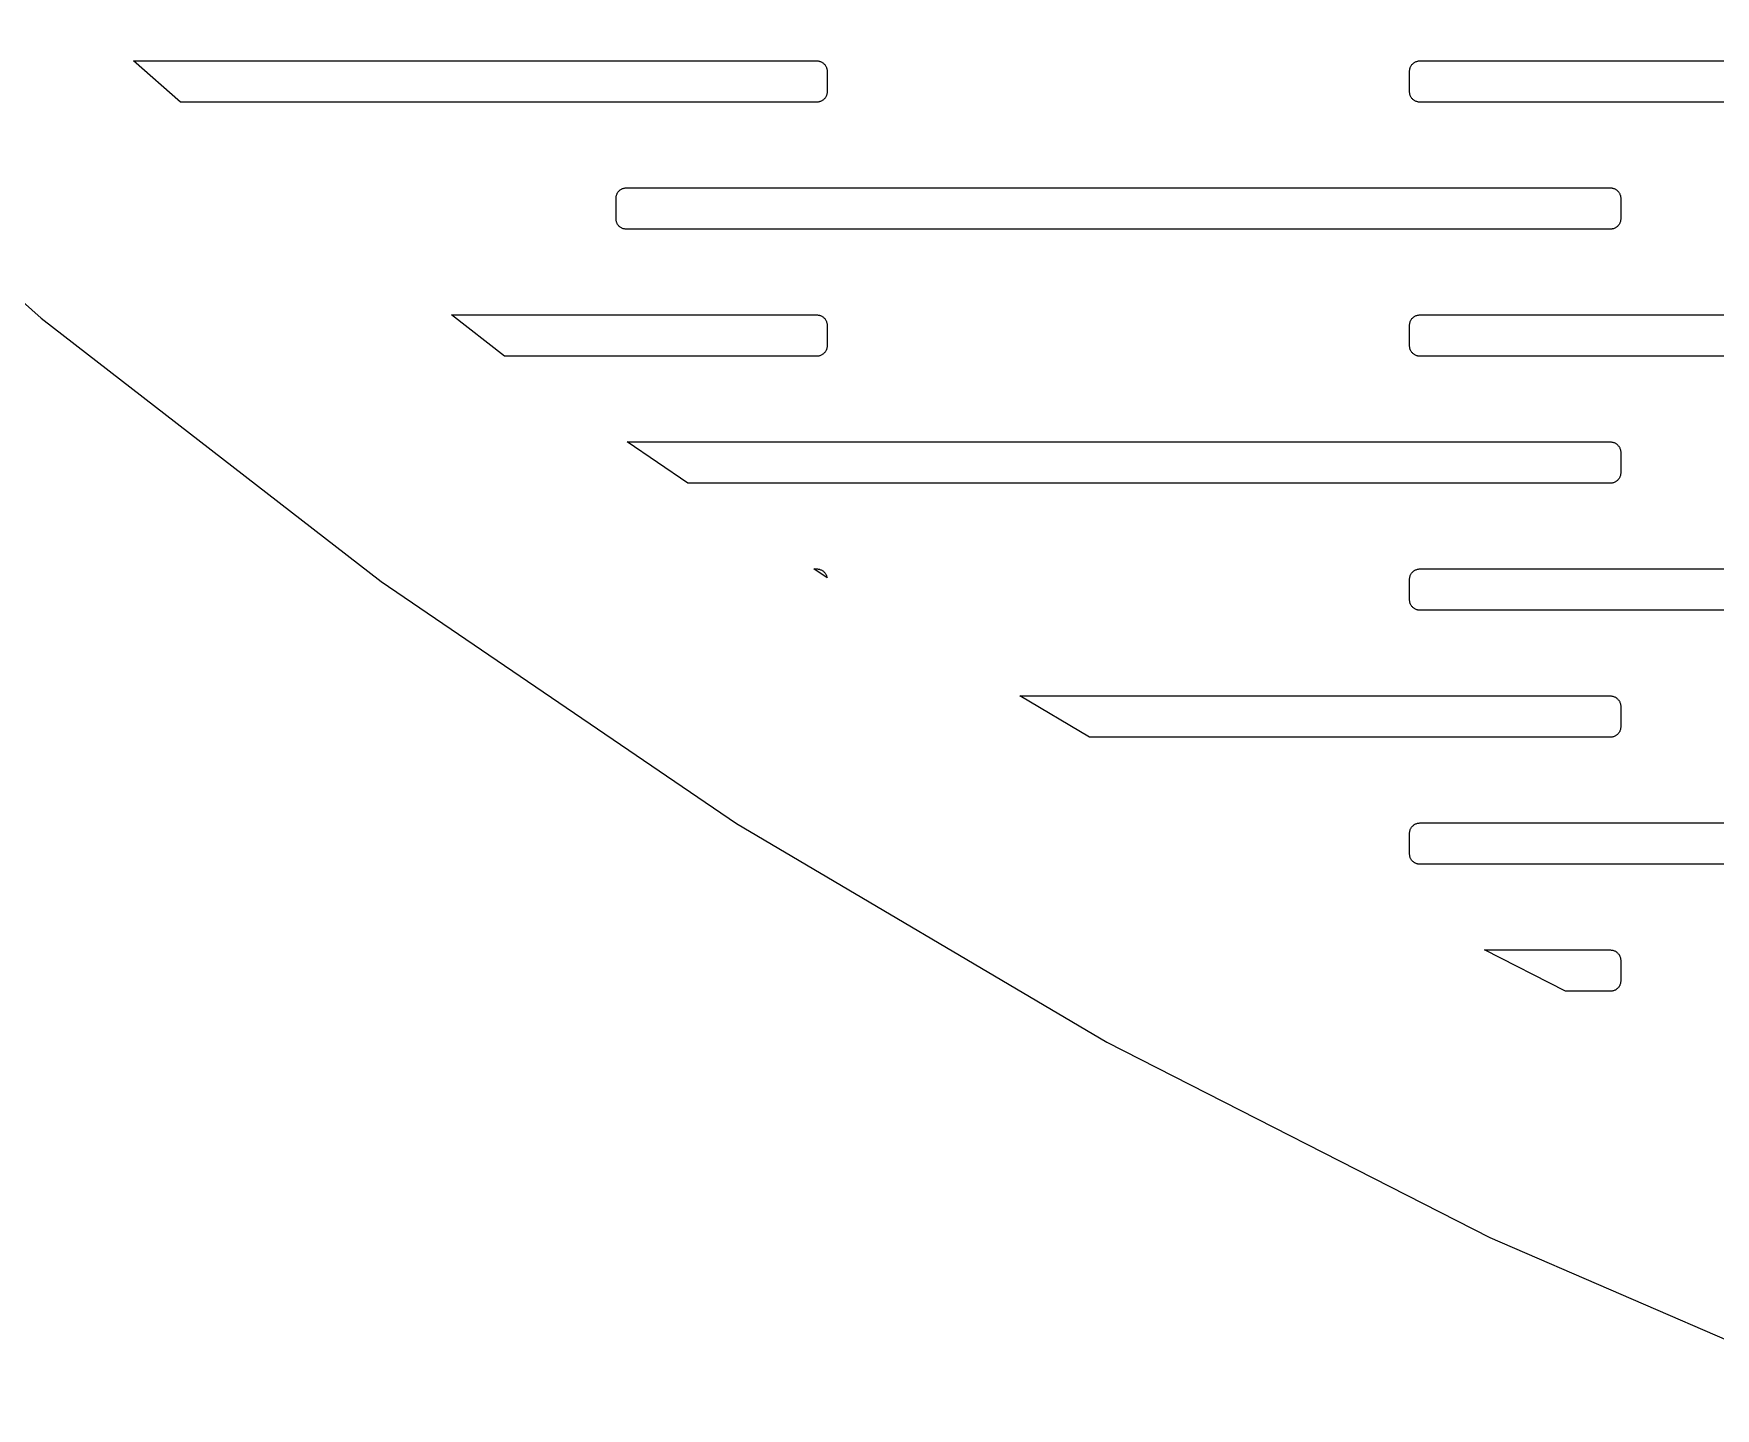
# Model space of a CAD drawing. Header units: metres. Extents: x -216 to 216, y -216 to 216.
# Drawn here: x -137.7 to -84.7, y -200.5 to -157.2 of the extents above; entities that cross this region are included whole.
import ezdxf

# ---------------------------------------------------------------- set-up
doc = ezdxf.new("R2010")
doc.units = ezdxf.units.M

msp = doc.modelspace()

# ---------------------------------------------------------------- linework, layer by layer
for p, q in [((-147.586, -157.164), (-137.427, -166.12)), ((-133.047, -159.322), (-134.521, -158.022)), ((-134.521, -158.022), (-112.997, -158.022)), ((-112.997, -158.022), (-112.977, -158.023)), ((-112.977, -158.023), (-112.956, -158.025)), ((-112.956, -158.025), (-112.936, -158.028)), ((-112.936, -158.028), (-112.916, -158.032)), ((-112.916, -158.032), (-112.897, -158.038)), ((-112.897, -158.038), (-112.878, -158.045)), ((-112.878, -158.045), (-112.859, -158.053)), ((-112.859, -158.053), (-112.841, -158.062)), ((-112.841, -158.062), (-112.823, -158.073)), ((-112.823, -158.073), (-112.806, -158.084)), ((-112.806, -158.084), (-112.79, -158.097)), ((-112.79, -158.097), (-112.775, -158.11)), ((-112.775, -158.11), (-112.76, -158.125)), ((-112.76, -158.125), (-112.747, -158.14)), ((-112.747, -158.14), (-112.734, -158.156)), ((-112.734, -158.156), (-112.723, -158.173)), ((-112.723, -158.173), (-112.712, -158.191)), ((-112.712, -158.191), (-112.703, -158.209)), ((-112.703, -158.209), (-112.695, -158.228)), ((-112.695, -158.228), (-112.688, -158.247)), ((-112.688, -158.247), (-112.682, -158.266)), ((-112.682, -158.266), (-112.678, -158.286)), ((-112.678, -158.286), (-112.675, -158.306)), ((-112.675, -158.306), (-112.673, -158.327)), ((-112.673, -158.327), (-112.672, -158.347)), ((-112.672, -158.347), (-112.672, -158.997)), ((-94.3222, -158.347), (-94.3215, -158.327)), ((-94.3222, -158.997), (-94.3222, -158.347)), ((-94.3215, -158.327), (-94.3196, -158.306)), ((-94.3196, -158.306), (-94.3164, -158.286)), ((-94.3164, -158.286), (-94.312, -158.266)), ((-94.312, -158.266), (-94.3063, -158.247)), ((-94.3063, -158.247), (-94.2994, -158.228)), ((-94.2994, -158.228), (-94.2913, -158.209)), ((-94.2913, -158.209), (-94.282, -158.191)), ((-94.282, -158.191), (-94.2716, -158.173)), ((-94.2716, -158.173), (-94.2601, -158.156)), ((-94.2601, -158.156), (-94.2476, -158.14)), ((-94.2476, -158.14), (-94.2341, -158.125)), ((-94.2341, -158.125), (-94.2197, -158.11)), ((-94.2197, -158.11), (-94.2044, -158.097)), ((-94.2044, -158.097), (-94.1882, -158.084)), ((-94.1882, -158.084), (-94.1713, -158.073)), ((-94.1713, -158.073), (-94.1538, -158.062)), ((-94.1538, -158.062), (-94.1356, -158.053)), ((-94.1356, -158.053), (-94.1168, -158.045)), ((-94.1168, -158.045), (-94.0976, -158.038)), ((-94.0976, -158.038), (-94.078, -158.032)), ((-94.078, -158.032), (-94.0581, -158.028)), ((-94.0581, -158.028), (-94.0379, -158.025)), ((-94.0379, -158.025), (-94.0176, -158.023)), ((-94.0176, -158.023), (-93.9972, -158.022)), ((-93.9972, -158.022), (-62.9972, -158.022)), ((-112.997, -159.322), (-133.047, -159.322)), ((-112.977, -159.322), (-112.997, -159.322)), ((-112.956, -159.32), (-112.977, -159.322)), ((-112.936, -159.316), (-112.956, -159.32)), ((-112.916, -159.312), (-112.936, -159.316)), ((-112.897, -159.306), (-112.916, -159.312)), ((-112.878, -159.299), (-112.897, -159.306)), ((-112.859, -159.291), (-112.878, -159.299)), ((-112.841, -159.282), (-112.859, -159.291)), ((-112.823, -159.272), (-112.841, -159.282)), ((-112.806, -159.26), (-112.823, -159.272)), ((-112.79, -159.248), (-112.806, -159.26)), ((-112.775, -159.234), (-112.79, -159.248)), ((-112.76, -159.22), (-112.775, -159.234)), ((-112.747, -159.204), (-112.76, -159.22)), ((-112.734, -159.188), (-112.747, -159.204)), ((-112.723, -159.171), (-112.734, -159.188)), ((-112.712, -159.154), (-112.723, -159.171)), ((-112.703, -159.136), (-112.712, -159.154)), ((-112.695, -159.117), (-112.703, -159.136)), ((-112.688, -159.098), (-112.695, -159.117)), ((-112.682, -159.078), (-112.688, -159.098)), ((-112.678, -159.058), (-112.682, -159.078)), ((-112.675, -159.038), (-112.678, -159.058)), ((-112.673, -159.018), (-112.675, -159.038)), ((-112.672, -158.997), (-112.673, -159.018)), ((-94.3215, -159.018), (-94.3222, -158.997)), ((-94.3196, -159.038), (-94.3215, -159.018)), ((-94.3164, -159.058), (-94.3196, -159.038)), ((-94.312, -159.078), (-94.3164, -159.058)), ((-94.3063, -159.098), (-94.312, -159.078)), ((-94.2994, -159.117), (-94.3063, -159.098)), ((-94.2913, -159.136), (-94.2994, -159.117)), ((-94.282, -159.154), (-94.2913, -159.136)), ((-94.2716, -159.171), (-94.282, -159.154)), ((-94.2601, -159.188), (-94.2716, -159.171)), ((-94.2476, -159.204), (-94.2601, -159.188)), ((-94.2341, -159.22), (-94.2476, -159.204)), ((-94.2197, -159.234), (-94.2341, -159.22)), ((-94.2044, -159.248), (-94.2197, -159.234)), ((-94.1882, -159.26), (-94.2044, -159.248)), ((-94.1713, -159.272), (-94.1882, -159.26)), ((-94.1538, -159.282), (-94.1713, -159.272)), ((-94.1356, -159.291), (-94.1538, -159.282)), ((-94.1168, -159.299), (-94.1356, -159.291)), ((-94.0976, -159.306), (-94.1168, -159.299)), ((-94.078, -159.312), (-94.0976, -159.306)), ((-94.0581, -159.316), (-94.078, -159.312)), ((-94.0379, -159.32), (-94.0581, -159.316)), ((-94.0176, -159.322), (-94.0379, -159.32)), ((-93.9972, -159.322), (-94.0176, -159.322)), ((-62.9972, -159.322), (-93.9972, -159.322)), ((-119.234, -162.125), (-119.22, -162.11)), ((-119.22, -162.11), (-119.204, -162.097)), ((-119.204, -162.097), (-119.188, -162.084)), ((-119.188, -162.084), (-119.171, -162.073)), ((-119.171, -162.073), (-119.154, -162.062)), ((-119.154, -162.062), (-119.136, -162.053)), ((-119.136, -162.053), (-119.117, -162.045)), ((-119.117, -162.045), (-119.098, -162.038)), ((-119.098, -162.038), (-119.078, -162.032)), ((-119.078, -162.032), (-119.058, -162.028)), ((-119.058, -162.028), (-119.038, -162.025)), ((-119.038, -162.025), (-119.018, -162.023)), ((-119.018, -162.023), (-118.997, -162.022)), ((-118.997, -162.022), (-87.9972, -162.022)), ((-87.9972, -162.022), (-87.9768, -162.023)), ((-87.9768, -162.023), (-87.9565, -162.025)), ((-87.9565, -162.025), (-87.9363, -162.028)), ((-87.9363, -162.028), (-87.9164, -162.032)), ((-87.9164, -162.032), (-87.8968, -162.038)), ((-87.8968, -162.038), (-87.8776, -162.045)), ((-87.8776, -162.045), (-87.8588, -162.053)), ((-87.8588, -162.053), (-87.8406, -162.062)), ((-87.8406, -162.062), (-87.8231, -162.073)), ((-87.8231, -162.073), (-87.8062, -162.084)), ((-87.8062, -162.084), (-87.79, -162.097)), ((-87.79, -162.097), (-87.7747, -162.11)), ((-87.7747, -162.11), (-87.7603, -162.125)), ((-119.322, -162.327), (-119.32, -162.306)), ((-119.322, -162.347), (-119.322, -162.327)), ((-119.322, -162.997), (-119.322, -162.347)), ((-119.32, -162.306), (-119.316, -162.286)), ((-119.316, -162.286), (-119.312, -162.266)), ((-119.312, -162.266), (-119.306, -162.247)), ((-119.306, -162.247), (-119.299, -162.228)), ((-119.299, -162.228), (-119.291, -162.209)), ((-119.291, -162.209), (-119.282, -162.191)), ((-119.282, -162.191), (-119.272, -162.173)), ((-119.272, -162.173), (-119.26, -162.156)), ((-119.26, -162.156), (-119.248, -162.14)), ((-119.248, -162.14), (-119.234, -162.125)), ((-87.7603, -162.125), (-87.7468, -162.14)), ((-87.7468, -162.14), (-87.7343, -162.156)), ((-87.7343, -162.156), (-87.7228, -162.173)), ((-87.7228, -162.173), (-87.7124, -162.191)), ((-87.7124, -162.191), (-87.7031, -162.209)), ((-87.7031, -162.209), (-87.695, -162.228)), ((-87.695, -162.228), (-87.6881, -162.247)), ((-87.6881, -162.247), (-87.6824, -162.266)), ((-87.6824, -162.266), (-87.6779, -162.286)), ((-87.6779, -162.286), (-87.6748, -162.306)), ((-87.6748, -162.306), (-87.6728, -162.327)), ((-87.6728, -162.327), (-87.6722, -162.347)), ((-87.6722, -162.347), (-87.6722, -162.997)), ((-119.322, -163.018), (-119.322, -162.997)), ((-119.32, -163.038), (-119.322, -163.018)), ((-119.316, -163.058), (-119.32, -163.038)), ((-119.312, -163.078), (-119.316, -163.058)), ((-119.306, -163.098), (-119.312, -163.078)), ((-119.299, -163.117), (-119.306, -163.098)), ((-119.291, -163.136), (-119.299, -163.117)), ((-119.282, -163.154), (-119.291, -163.136)), ((-119.272, -163.171), (-119.282, -163.154)), ((-119.26, -163.188), (-119.272, -163.171)), ((-87.7228, -163.171), (-87.7343, -163.188)), ((-87.7124, -163.154), (-87.7228, -163.171)), ((-87.7031, -163.136), (-87.7124, -163.154)), ((-87.695, -163.117), (-87.7031, -163.136)), ((-87.6881, -163.098), (-87.695, -163.117)), ((-87.6824, -163.078), (-87.6881, -163.098)), ((-87.6779, -163.058), (-87.6824, -163.078)), ((-87.6748, -163.038), (-87.6779, -163.058)), ((-87.6728, -163.018), (-87.6748, -163.038)), ((-87.6722, -162.997), (-87.6728, -163.018)), ((-119.248, -163.204), (-119.26, -163.188)), ((-119.234, -163.22), (-119.248, -163.204)), ((-119.22, -163.234), (-119.234, -163.22)), ((-119.204, -163.248), (-119.22, -163.234)), ((-119.188, -163.26), (-119.204, -163.248)), ((-119.171, -163.272), (-119.188, -163.26)), ((-119.154, -163.282), (-119.171, -163.272)), ((-119.136, -163.291), (-119.154, -163.282)), ((-119.117, -163.299), (-119.136, -163.291)), ((-119.098, -163.306), (-119.117, -163.299)), ((-119.078, -163.312), (-119.098, -163.306)), ((-119.058, -163.316), (-119.078, -163.312)), ((-119.038, -163.32), (-119.058, -163.316)), ((-119.018, -163.322), (-119.038, -163.32)), ((-118.997, -163.322), (-119.018, -163.322)), ((-87.9972, -163.322), (-118.997, -163.322)), ((-87.9768, -163.322), (-87.9972, -163.322)), ((-87.9565, -163.32), (-87.9768, -163.322)), ((-87.9363, -163.316), (-87.9565, -163.32)), ((-87.9164, -163.312), (-87.9363, -163.316)), ((-87.8968, -163.306), (-87.9164, -163.312)), ((-87.8776, -163.299), (-87.8968, -163.306)), ((-87.8588, -163.291), (-87.8776, -163.299)), ((-87.8406, -163.282), (-87.8588, -163.291)), ((-87.8231, -163.272), (-87.8406, -163.282)), ((-87.8062, -163.26), (-87.8231, -163.272)), ((-87.79, -163.248), (-87.8062, -163.26)), ((-87.7747, -163.234), (-87.79, -163.248)), ((-87.7603, -163.22), (-87.7747, -163.234)), ((-87.7468, -163.204), (-87.7603, -163.22)), ((-87.7343, -163.188), (-87.7468, -163.204)), ((-137.427, -166.12), (-126.725, -174.422)), ((-122.831, -167.322), (-124.507, -166.022)), ((-124.507, -166.022), (-112.997, -166.022)), ((-112.997, -166.022), (-112.977, -166.023)), ((-112.977, -166.023), (-112.956, -166.025)), ((-112.956, -166.025), (-112.936, -166.028)), ((-112.936, -166.028), (-112.916, -166.032)), ((-112.916, -166.032), (-112.897, -166.038)), ((-112.897, -166.038), (-112.878, -166.045)), ((-112.878, -166.045), (-112.859, -166.053)), ((-112.859, -166.053), (-112.841, -166.062)), ((-112.841, -166.062), (-112.823, -166.073)), ((-112.823, -166.073), (-112.806, -166.084)), ((-112.806, -166.084), (-112.79, -166.097)), ((-112.79, -166.097), (-112.775, -166.11)), ((-112.775, -166.11), (-112.76, -166.125)), ((-112.76, -166.125), (-112.747, -166.14)), ((-112.747, -166.14), (-112.734, -166.156)), ((-112.734, -166.156), (-112.723, -166.173)), ((-112.723, -166.173), (-112.712, -166.191)), ((-112.712, -166.191), (-112.703, -166.209)), ((-112.703, -166.209), (-112.695, -166.228)), ((-112.695, -166.228), (-112.688, -166.247)), ((-112.688, -166.247), (-112.682, -166.266)), ((-112.682, -166.266), (-112.678, -166.286)), ((-112.678, -166.286), (-112.675, -166.306)), ((-112.675, -166.306), (-112.673, -166.327)), ((-112.673, -166.327), (-112.672, -166.347)), ((-112.672, -166.347), (-112.672, -166.997)), ((-94.3222, -166.347), (-94.3215, -166.327)), ((-94.3222, -166.997), (-94.3222, -166.347)), ((-94.3215, -166.327), (-94.3196, -166.306)), ((-94.3196, -166.306), (-94.3164, -166.286)), ((-94.3164, -166.286), (-94.312, -166.266)), ((-94.312, -166.266), (-94.3063, -166.247)), ((-94.3063, -166.247), (-94.2994, -166.228)), ((-94.2994, -166.228), (-94.2913, -166.209)), ((-94.2913, -166.209), (-94.282, -166.191)), ((-94.282, -166.191), (-94.2716, -166.173)), ((-94.2716, -166.173), (-94.2601, -166.156)), ((-94.2601, -166.156), (-94.2476, -166.14)), ((-94.2476, -166.14), (-94.2341, -166.125)), ((-94.2341, -166.125), (-94.2197, -166.11)), ((-94.2197, -166.11), (-94.2044, -166.097)), ((-94.2044, -166.097), (-94.1882, -166.084)), ((-94.1882, -166.084), (-94.1713, -166.073)), ((-94.1713, -166.073), (-94.1538, -166.062)), ((-94.1538, -166.062), (-94.1356, -166.053)), ((-94.1356, -166.053), (-94.1168, -166.045)), ((-94.1168, -166.045), (-94.0976, -166.038)), ((-94.0976, -166.038), (-94.078, -166.032)), ((-94.078, -166.032), (-94.0581, -166.028)), ((-94.0581, -166.028), (-94.0379, -166.025)), ((-94.0379, -166.025), (-94.0176, -166.023)), ((-94.0176, -166.023), (-93.9972, -166.022)), ((-93.9972, -166.022), (-62.9972, -166.022)), ((-112.997, -167.322), (-122.831, -167.322)), ((-112.977, -167.322), (-112.997, -167.322)), ((-112.956, -167.32), (-112.977, -167.322)), ((-112.936, -167.316), (-112.956, -167.32)), ((-112.916, -167.312), (-112.936, -167.316)), ((-112.897, -167.306), (-112.916, -167.312)), ((-112.878, -167.299), (-112.897, -167.306)), ((-112.859, -167.291), (-112.878, -167.299)), ((-112.841, -167.282), (-112.859, -167.291)), ((-112.823, -167.272), (-112.841, -167.282)), ((-112.806, -167.26), (-112.823, -167.272)), ((-112.79, -167.248), (-112.806, -167.26)), ((-112.775, -167.234), (-112.79, -167.248)), ((-112.76, -167.22), (-112.775, -167.234)), ((-112.747, -167.204), (-112.76, -167.22)), ((-112.734, -167.188), (-112.747, -167.204)), ((-112.723, -167.171), (-112.734, -167.188)), ((-112.712, -167.154), (-112.723, -167.171)), ((-112.703, -167.136), (-112.712, -167.154)), ((-112.695, -167.117), (-112.703, -167.136)), ((-112.688, -167.098), (-112.695, -167.117)), ((-112.682, -167.078), (-112.688, -167.098)), ((-112.678, -167.058), (-112.682, -167.078)), ((-112.675, -167.038), (-112.678, -167.058)), ((-112.673, -167.018), (-112.675, -167.038)), ((-112.672, -166.997), (-112.673, -167.018)), ((-94.3215, -167.018), (-94.3222, -166.997)), ((-94.3196, -167.038), (-94.3215, -167.018)), ((-94.3164, -167.058), (-94.3196, -167.038)), ((-94.312, -167.078), (-94.3164, -167.058)), ((-94.3063, -167.098), (-94.312, -167.078)), ((-94.2994, -167.117), (-94.3063, -167.098)), ((-94.2913, -167.136), (-94.2994, -167.117)), ((-94.282, -167.154), (-94.2913, -167.136)), ((-94.2716, -167.171), (-94.282, -167.154)), ((-94.2601, -167.188), (-94.2716, -167.171)), ((-94.2476, -167.204), (-94.2601, -167.188)), ((-94.2341, -167.22), (-94.2476, -167.204)), ((-94.2197, -167.234), (-94.2341, -167.22)), ((-94.2044, -167.248), (-94.2197, -167.234)), ((-94.1882, -167.26), (-94.2044, -167.248)), ((-94.1713, -167.272), (-94.1882, -167.26)), ((-94.1538, -167.282), (-94.1713, -167.272)), ((-94.1356, -167.291), (-94.1538, -167.282)), ((-94.1168, -167.299), (-94.1356, -167.291)), ((-94.0976, -167.306), (-94.1168, -167.299)), ((-94.078, -167.312), (-94.0976, -167.306)), ((-94.0581, -167.316), (-94.078, -167.312)), ((-94.0379, -167.32), (-94.0581, -167.316)), ((-94.0176, -167.322), (-94.0379, -167.32)), ((-93.9972, -167.322), (-94.0176, -167.322)), ((-62.9972, -167.322), (-93.9972, -167.322)), ((-117.06, -171.322), (-118.973, -170.022)), ((-118.973, -170.022), (-87.9972, -170.022)), ((-87.9972, -170.022), (-87.9768, -170.023)), ((-87.9768, -170.023), (-87.9565, -170.025)), ((-87.9565, -170.025), (-87.9363, -170.028)), ((-87.9363, -170.028), (-87.9164, -170.032)), ((-87.9164, -170.032), (-87.8968, -170.038)), ((-87.8968, -170.038), (-87.8776, -170.045)), ((-87.8776, -170.045), (-87.8588, -170.053)), ((-87.8588, -170.053), (-87.8406, -170.062)), ((-87.8406, -170.062), (-87.8231, -170.073)), ((-87.8231, -170.073), (-87.8062, -170.084)), ((-87.8062, -170.084), (-87.79, -170.097)), ((-87.79, -170.097), (-87.7747, -170.11)), ((-87.7747, -170.11), (-87.7603, -170.125)), ((-87.7603, -170.125), (-87.7468, -170.14)), ((-87.7468, -170.14), (-87.7343, -170.156)), ((-87.7343, -170.156), (-87.7228, -170.173)), ((-87.7228, -170.173), (-87.7124, -170.191)), ((-87.7124, -170.191), (-87.7031, -170.209)), ((-87.7031, -170.209), (-87.695, -170.228)), ((-87.695, -170.228), (-87.6881, -170.247)), ((-87.6881, -170.247), (-87.6824, -170.266)), ((-87.6824, -170.266), (-87.6779, -170.286)), ((-87.6779, -170.286), (-87.6748, -170.306)), ((-87.6748, -170.306), (-87.6728, -170.327)), ((-87.6728, -170.327), (-87.6722, -170.347)), ((-87.6722, -170.347), (-87.6722, -170.997)), ((-87.695, -171.117), (-87.7031, -171.136)), ((-87.6881, -171.098), (-87.695, -171.117)), ((-87.6824, -171.078), (-87.6881, -171.098)), ((-87.6779, -171.058), (-87.6824, -171.078)), ((-87.6748, -171.038), (-87.6779, -171.058)), ((-87.6728, -171.018), (-87.6748, -171.038)), ((-87.6722, -170.997), (-87.6728, -171.018)), ((-87.9972, -171.322), (-117.06, -171.322)), ((-87.9768, -171.322), (-87.9972, -171.322)), ((-87.9565, -171.32), (-87.9768, -171.322)), ((-87.9363, -171.316), (-87.9565, -171.32)), ((-87.9164, -171.312), (-87.9363, -171.316)), ((-87.8968, -171.306), (-87.9164, -171.312)), ((-87.8776, -171.299), (-87.8968, -171.306)), ((-87.8588, -171.291), (-87.8776, -171.299)), ((-87.8406, -171.282), (-87.8588, -171.291)), ((-87.8231, -171.272), (-87.8406, -171.282)), ((-87.8062, -171.26), (-87.8231, -171.272)), ((-87.79, -171.248), (-87.8062, -171.26)), ((-87.7747, -171.234), (-87.79, -171.248)), ((-87.7603, -171.22), (-87.7747, -171.234)), ((-87.7468, -171.204), (-87.7603, -171.22)), ((-87.7343, -171.188), (-87.7468, -171.204)), ((-87.7228, -171.171), (-87.7343, -171.188)), ((-87.7124, -171.154), (-87.7228, -171.171)), ((-87.7031, -171.136), (-87.7124, -171.154)), ((-113.087, -174.022), (-112.997, -174.022)), ((-112.675, -174.302), (-113.087, -174.022)), ((-112.997, -174.022), (-112.977, -174.023)), ((-112.977, -174.023), (-112.956, -174.025)), ((-112.956, -174.025), (-112.936, -174.028)), ((-112.936, -174.028), (-112.916, -174.032)), ((-112.916, -174.032), (-112.897, -174.038)), ((-112.897, -174.038), (-112.878, -174.045)), ((-112.878, -174.045), (-112.859, -174.053)), ((-112.859, -174.053), (-112.841, -174.062)), ((-112.841, -174.062), (-112.823, -174.073)), ((-112.823, -174.073), (-112.806, -174.084)), ((-112.806, -174.084), (-112.79, -174.097)), ((-112.79, -174.097), (-112.775, -174.11)), ((-112.775, -174.11), (-112.76, -174.125)), ((-112.76, -174.125), (-112.747, -174.14)), ((-112.747, -174.14), (-112.734, -174.156)), ((-112.734, -174.156), (-112.723, -174.173)), ((-112.723, -174.173), (-112.712, -174.191)), ((-112.712, -174.191), (-112.703, -174.209)), ((-112.703, -174.209), (-112.695, -174.228)), ((-112.695, -174.228), (-112.688, -174.247)), ((-112.688, -174.247), (-112.682, -174.266)), ((-112.682, -174.266), (-112.678, -174.286)), ((-112.678, -174.286), (-112.675, -174.302)), ((-94.3196, -174.306), (-94.3164, -174.286)), ((-94.3164, -174.286), (-94.312, -174.266)), ((-94.312, -174.266), (-94.3063, -174.247)), ((-94.3063, -174.247), (-94.2994, -174.228)), ((-94.2994, -174.228), (-94.2913, -174.209)), ((-94.2913, -174.209), (-94.282, -174.191)), ((-94.282, -174.191), (-94.2716, -174.173)), ((-94.2716, -174.173), (-94.2601, -174.156)), ((-94.2601, -174.156), (-94.2476, -174.14)), ((-94.2476, -174.14), (-94.2341, -174.125)), ((-94.2341, -174.125), (-94.2197, -174.11)), ((-94.2197, -174.11), (-94.2044, -174.097)), ((-94.2044, -174.097), (-94.1882, -174.084)), ((-94.1882, -174.084), (-94.1713, -174.073)), ((-94.1713, -174.073), (-94.1538, -174.062)), ((-94.1538, -174.062), (-94.1356, -174.053)), ((-94.1356, -174.053), (-94.1168, -174.045)), ((-94.1168, -174.045), (-94.0976, -174.038)), ((-94.0976, -174.038), (-94.078, -174.032)), ((-94.078, -174.032), (-94.0581, -174.028)), ((-94.0581, -174.028), (-94.0379, -174.025)), ((-94.0379, -174.025), (-94.0176, -174.023)), ((-94.0176, -174.023), (-93.9972, -174.022)), ((-93.9972, -174.022), (-62.9972, -174.022)), ((-126.725, -174.422), (-115.523, -182.035)), ((-94.3222, -174.347), (-94.3215, -174.327)), ((-94.3222, -174.997), (-94.3222, -174.347)), ((-94.3215, -174.327), (-94.3196, -174.306)), ((-94.3215, -175.018), (-94.3222, -174.997)), ((-94.3196, -175.038), (-94.3215, -175.018)), ((-94.3164, -175.058), (-94.3196, -175.038)), ((-94.312, -175.078), (-94.3164, -175.058)), ((-94.3063, -175.098), (-94.312, -175.078)), ((-94.2994, -175.117), (-94.3063, -175.098)), ((-94.2913, -175.136), (-94.2994, -175.117)), ((-94.282, -175.154), (-94.2913, -175.136)), ((-94.2716, -175.171), (-94.282, -175.154)), ((-94.2601, -175.188), (-94.2716, -175.171)), ((-94.2476, -175.204), (-94.2601, -175.188)), ((-94.2341, -175.22), (-94.2476, -175.204)), ((-94.2197, -175.234), (-94.2341, -175.22)), ((-94.2044, -175.248), (-94.2197, -175.234)), ((-94.1882, -175.26), (-94.2044, -175.248)), ((-94.1713, -175.272), (-94.1882, -175.26)), ((-94.1538, -175.282), (-94.1713, -175.272)), ((-94.1356, -175.291), (-94.1538, -175.282)), ((-94.1168, -175.299), (-94.1356, -175.291)), ((-94.0976, -175.306), (-94.1168, -175.299)), ((-94.078, -175.312), (-94.0976, -175.306)), ((-94.0581, -175.316), (-94.078, -175.312)), ((-94.0379, -175.32), (-94.0581, -175.316)), ((-94.0176, -175.322), (-94.0379, -175.32)), ((-93.9972, -175.322), (-94.0176, -175.322)), ((-62.9972, -175.322), (-93.9972, -175.322)), ((-104.401, -179.322), (-106.6, -178.022)), ((-106.6, -178.022), (-87.9972, -178.022)), ((-87.9972, -178.022), (-87.9768, -178.023)), ((-87.9768, -178.023), (-87.9565, -178.025)), ((-87.9565, -178.025), (-87.9363, -178.028)), ((-87.9363, -178.028), (-87.9164, -178.032)), ((-87.9164, -178.032), (-87.8968, -178.038)), ((-87.8968, -178.038), (-87.8776, -178.045)), ((-87.8776, -178.045), (-87.8588, -178.053)), ((-87.8588, -178.053), (-87.8406, -178.062)), ((-87.8406, -178.062), (-87.8231, -178.073)), ((-87.8231, -178.073), (-87.8062, -178.084)), ((-87.8062, -178.084), (-87.79, -178.097)), ((-87.79, -178.097), (-87.7747, -178.11)), ((-87.7747, -178.11), (-87.7603, -178.125)), ((-87.7603, -178.125), (-87.7468, -178.14)), ((-87.7468, -178.14), (-87.7343, -178.156)), ((-87.7343, -178.156), (-87.7228, -178.173)), ((-87.7228, -178.173), (-87.7124, -178.191)), ((-87.7124, -178.191), (-87.7031, -178.209)), ((-87.7031, -178.209), (-87.695, -178.228)), ((-87.695, -178.228), (-87.6881, -178.247)), ((-87.6881, -178.247), (-87.6824, -178.266)), ((-87.6824, -178.266), (-87.6779, -178.286)), ((-87.6779, -178.286), (-87.6748, -178.306)), ((-87.6748, -178.306), (-87.6728, -178.327)), ((-87.6728, -178.327), (-87.6722, -178.347)), ((-87.6722, -178.347), (-87.6722, -178.997)), ((-87.6779, -179.058), (-87.6824, -179.078)), ((-87.6748, -179.038), (-87.6779, -179.058)), ((-87.6728, -179.018), (-87.6748, -179.038)), ((-87.6722, -178.997), (-87.6728, -179.018)), ((-87.9972, -179.322), (-104.401, -179.322)), ((-87.9768, -179.322), (-87.9972, -179.322)), ((-87.9565, -179.32), (-87.9768, -179.322)), ((-87.9363, -179.316), (-87.9565, -179.32)), ((-87.9164, -179.312), (-87.9363, -179.316)), ((-87.8968, -179.306), (-87.9164, -179.312)), ((-87.8776, -179.299), (-87.8968, -179.306)), ((-87.8588, -179.291), (-87.8776, -179.299)), ((-87.8406, -179.282), (-87.8588, -179.291)), ((-87.8231, -179.272), (-87.8406, -179.282)), ((-87.8062, -179.26), (-87.8231, -179.272)), ((-87.79, -179.248), (-87.8062, -179.26)), ((-87.7747, -179.234), (-87.79, -179.248)), ((-87.7603, -179.22), (-87.7747, -179.234)), ((-87.7468, -179.204), (-87.7603, -179.22)), ((-87.7343, -179.188), (-87.7468, -179.204)), ((-87.7228, -179.171), (-87.7343, -179.188)), ((-87.7124, -179.154), (-87.7228, -179.171)), ((-87.7031, -179.136), (-87.7124, -179.154)), ((-87.695, -179.117), (-87.7031, -179.136)), ((-87.6881, -179.098), (-87.695, -179.117)), ((-87.6824, -179.078), (-87.6881, -179.098)), ((-115.523, -182.035), (-103.865, -188.929)), ((-94.3063, -182.247), (-94.2994, -182.228)), ((-94.2994, -182.228), (-94.2913, -182.209)), ((-94.2913, -182.209), (-94.282, -182.191)), ((-94.282, -182.191), (-94.2716, -182.173)), ((-94.2716, -182.173), (-94.2601, -182.156)), ((-94.2601, -182.156), (-94.2476, -182.14)), ((-94.2476, -182.14), (-94.2341, -182.125)), ((-94.2341, -182.125), (-94.2197, -182.11)), ((-94.2197, -182.11), (-94.2044, -182.097)), ((-94.2044, -182.097), (-94.1882, -182.084)), ((-94.1882, -182.084), (-94.1713, -182.073)), ((-94.1713, -182.073), (-94.1538, -182.062)), ((-94.1538, -182.062), (-94.1356, -182.053)), ((-94.1356, -182.053), (-94.1168, -182.045)), ((-94.1168, -182.045), (-94.0976, -182.038)), ((-94.0976, -182.038), (-94.078, -182.032)), ((-94.078, -182.032), (-94.0581, -182.028)), ((-94.0581, -182.028), (-94.0379, -182.025)), ((-94.0379, -182.025), (-94.0176, -182.023)), ((-94.0176, -182.023), (-93.9972, -182.022)), ((-93.9972, -182.022), (-62.9972, -182.022)), ((-94.3222, -182.347), (-94.3215, -182.327)), ((-94.3222, -182.997), (-94.3222, -182.347)), ((-94.3215, -182.327), (-94.3196, -182.306)), ((-94.3196, -182.306), (-94.3164, -182.286)), ((-94.3164, -182.286), (-94.312, -182.266)), ((-94.312, -182.266), (-94.3063, -182.247)), ((-94.3215, -183.018), (-94.3222, -182.997)), ((-94.3196, -183.038), (-94.3215, -183.018)), ((-94.3164, -183.058), (-94.3196, -183.038)), ((-94.312, -183.078), (-94.3164, -183.058)), ((-94.3063, -183.098), (-94.312, -183.078)), ((-94.2994, -183.117), (-94.3063, -183.098)), ((-94.2913, -183.136), (-94.2994, -183.117)), ((-94.282, -183.154), (-94.2913, -183.136)), ((-94.2716, -183.171), (-94.282, -183.154)), ((-94.2601, -183.188), (-94.2716, -183.171)), ((-94.2476, -183.204), (-94.2601, -183.188)), ((-94.2341, -183.22), (-94.2476, -183.204)), ((-94.2197, -183.234), (-94.2341, -183.22)), ((-94.2044, -183.248), (-94.2197, -183.234)), ((-94.1882, -183.26), (-94.2044, -183.248)), ((-94.1713, -183.272), (-94.1882, -183.26)), ((-94.1538, -183.282), (-94.1713, -183.272)), ((-94.1356, -183.291), (-94.1538, -183.282)), ((-94.1168, -183.299), (-94.1356, -183.291)), ((-94.0976, -183.306), (-94.1168, -183.299)), ((-94.078, -183.312), (-94.0976, -183.306)), ((-94.0581, -183.316), (-94.078, -183.312)), ((-94.0379, -183.32), (-94.0581, -183.316)), ((-94.0176, -183.322), (-94.0379, -183.32)), ((-93.9972, -183.322), (-94.0176, -183.322)), ((-62.9972, -183.322), (-93.9972, -183.322)), ((-89.406, -187.322), (-91.9574, -186.022)), ((-91.9574, -186.022), (-87.9972, -186.022)), ((-87.9972, -186.022), (-87.9768, -186.023)), ((-87.9768, -186.023), (-87.9565, -186.025)), ((-87.9565, -186.025), (-87.9363, -186.028)), ((-87.9363, -186.028), (-87.9164, -186.032)), ((-87.9164, -186.032), (-87.8968, -186.038)), ((-87.8968, -186.038), (-87.8776, -186.045)), ((-87.8776, -186.045), (-87.8588, -186.053)), ((-87.8588, -186.053), (-87.8406, -186.062)), ((-87.8406, -186.062), (-87.8231, -186.073)), ((-87.8231, -186.073), (-87.8062, -186.084)), ((-87.8062, -186.084), (-87.79, -186.097)), ((-87.79, -186.097), (-87.7747, -186.11)), ((-87.7747, -186.11), (-87.7603, -186.125)), ((-87.7603, -186.125), (-87.7468, -186.14)), ((-87.7468, -186.14), (-87.7343, -186.156)), ((-87.7343, -186.156), (-87.7228, -186.173)), ((-87.7228, -186.173), (-87.7124, -186.191)), ((-87.7124, -186.191), (-87.7031, -186.209)), ((-87.7031, -186.209), (-87.695, -186.228)), ((-87.695, -186.228), (-87.6881, -186.247)), ((-87.6881, -186.247), (-87.6824, -186.266)), ((-87.6824, -186.266), (-87.6779, -186.286)), ((-87.6779, -186.286), (-87.6748, -186.306)), ((-87.6748, -186.306), (-87.6728, -186.327)), ((-87.6728, -186.327), (-87.6722, -186.347)), ((-87.6722, -186.347), (-87.6722, -186.997)), ((-87.6722, -186.997), (-87.6728, -187.018)), ((-87.9972, -187.322), (-89.406, -187.322)), ((-87.9768, -187.322), (-87.9972, -187.322)), ((-87.9565, -187.32), (-87.9768, -187.322)), ((-87.9363, -187.316), (-87.9565, -187.32)), ((-87.9164, -187.312), (-87.9363, -187.316)), ((-87.8968, -187.306), (-87.9164, -187.312)), ((-87.8776, -187.299), (-87.8968, -187.306)), ((-87.8588, -187.291), (-87.8776, -187.299)), ((-87.8406, -187.282), (-87.8588, -187.291)), ((-87.8231, -187.272), (-87.8406, -187.282)), ((-87.8062, -187.26), (-87.8231, -187.272)), ((-87.79, -187.248), (-87.8062, -187.26)), ((-87.7747, -187.234), (-87.79, -187.248)), ((-87.7603, -187.22), (-87.7747, -187.234)), ((-87.7468, -187.204), (-87.7603, -187.22)), ((-87.7343, -187.188), (-87.7468, -187.204)), ((-87.7228, -187.171), (-87.7343, -187.188)), ((-87.7124, -187.154), (-87.7228, -187.171)), ((-87.7031, -187.136), (-87.7124, -187.154)), ((-87.695, -187.117), (-87.7031, -187.136)), ((-87.6881, -187.098), (-87.695, -187.117)), ((-87.6824, -187.078), (-87.6881, -187.098)), ((-87.6779, -187.058), (-87.6824, -187.078)), ((-87.6748, -187.038), (-87.6779, -187.058)), ((-87.6728, -187.018), (-87.6748, -187.038)), ((-103.865, -188.929), (-91.7968, -195.078)), ((-91.7968, -195.078), (-79.3666, -200.457))]:
    msp.add_line(p, q)

doc.saveas('drawing.dxf')
